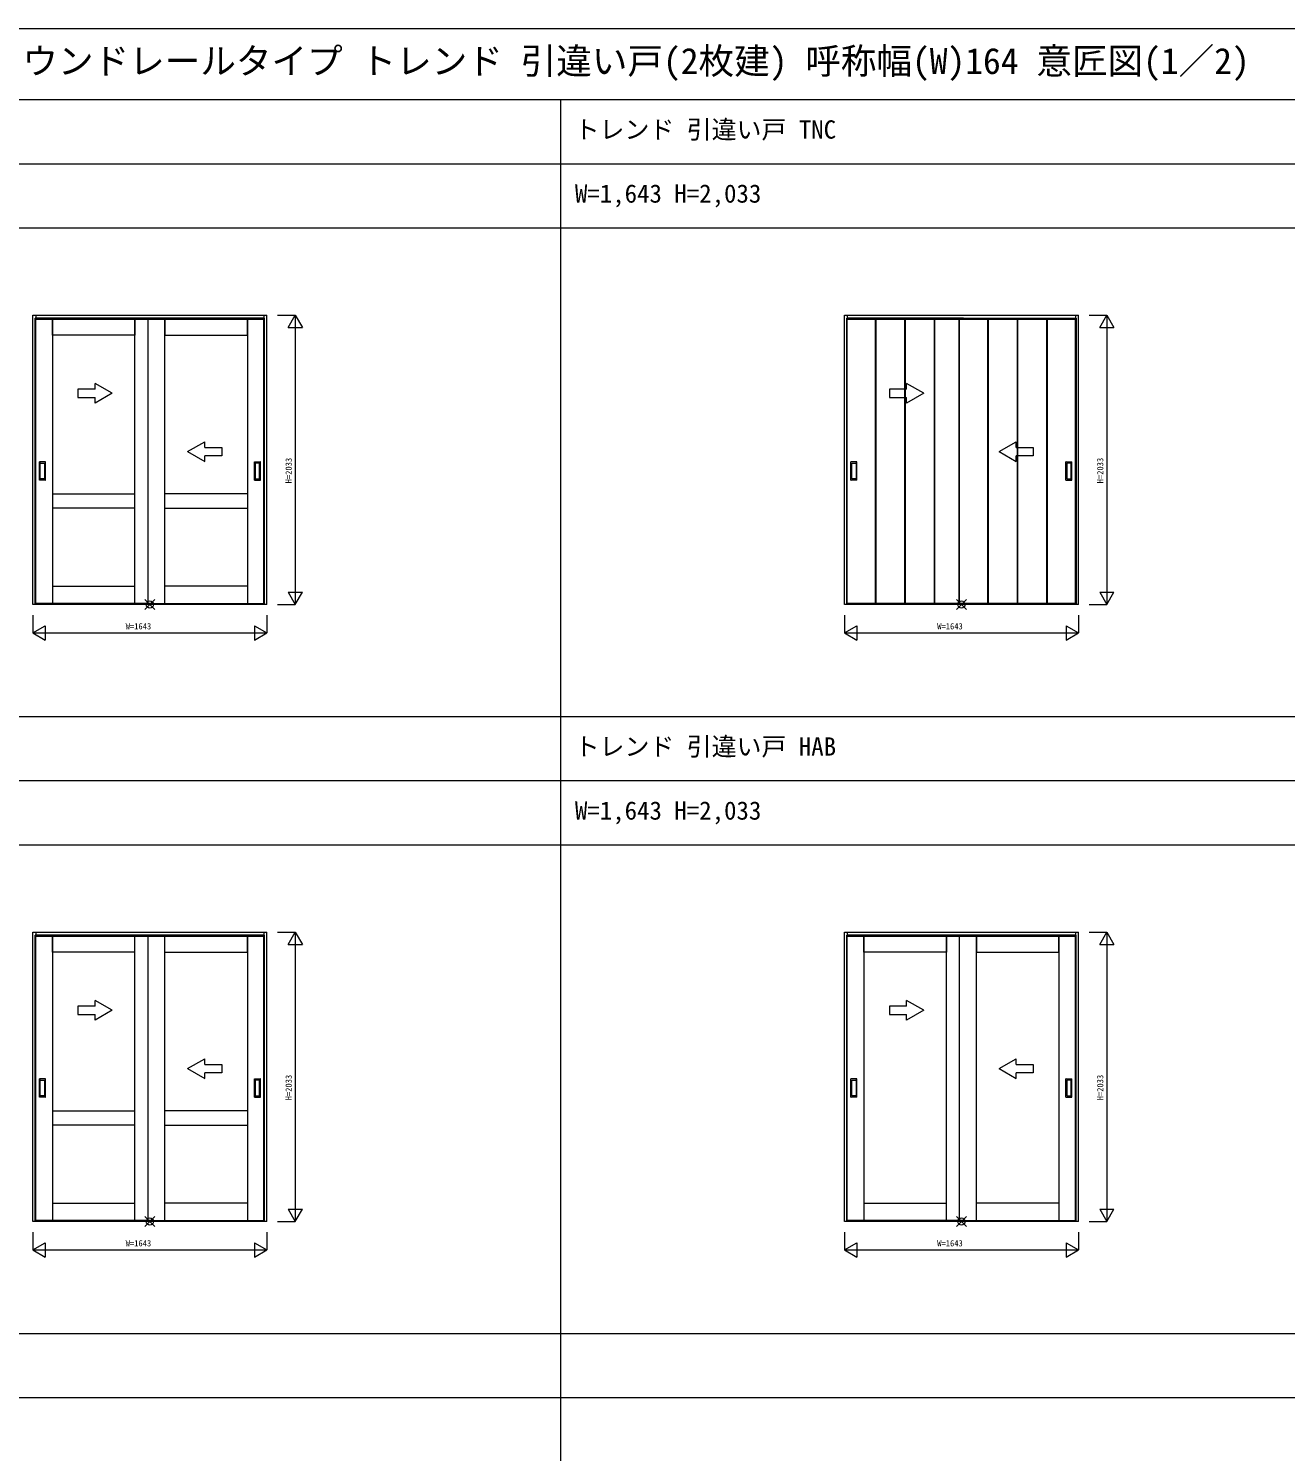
# Model space of a CAD drawing. Units: millimetres, scale not verified. Extents: x -14341 to 14341, y -10000 to 10000.
# Drawn here: x -6679 to 2150, y 1 to 10000 of the extents above; entities that cross this region are included whole.
import ezdxf
from ezdxf.enums import TextEntityAlignment as Align

# ---------------------------------------------------------------- set-up
doc = ezdxf.new("R2010")
doc.units = ezdxf.units.MM
doc.header["$LTSCALE"] = 50
doc.layers.add('0-0_0', color=7, linetype='Continuous')
for name, color, linetype, lineweight in [('0-1_YKK_F1', 7, 'Continuous', 18), ('0-2_YKK_IN', 1, 'Continuous', 18), ('0-3_YKK_A1', 4, 'Continuous', 18), ('0-4_YKK_N1', 2, 'Continuous', 18)]:
    doc.layers.add(name, color=color, linetype=linetype, lineweight=lineweight)
doc.styles.add('ＭＳ ゴシック', font='')
doc.styles.get('ＭＳ ゴシック').set_extended_font_data('MS Gothic')

msp = doc.modelspace()

# ---------------------------------------------------------------- linework, layer by layer
at = {"layer": '0-1_YKK_F1'}
for p, q in [((-14340.51, 10000), (14340.51, 10000)), ((-14340.51, 9500), (14159.49, 9500)), ((-2940.51, -10000), (-2940.51, 9500)), ((-14340.51, 9050), (14159.49, 9050)), ((-14340.51, 8600), (14159.49, 8600)), ((-14340.51, 5165), (14159.49, 5165)), ((-14340.51, 4715), (14159.49, 4715)), ((-14340.51, 4265), (14159.49, 4265)), ((-14340.51, 830), (14159.49, 830)), ((-14340.51, 380), (14159.49, 380))]:
    msp.add_line(p, q, dxfattribs=at)
at = {"layer": '0-2_YKK_IN'}
for p, q in [((-5861.22, 5917.14), (-5790.51, 5987.86)), ((-5861.22, 5987.86), (-5790.51, 5917.14)), ((-161.22, 5917.14), (-90.51, 5987.86)), ((-161.22, 5987.86), (-90.51, 5917.14)), ((-5861.22, 1582.14), (-5790.51, 1652.86)), ((-5861.22, 1652.86), (-5790.51, 1582.14)), ((-161.22, 1582.14), (-90.51, 1652.86)), ((-161.22, 1652.86), (-90.51, 1582.14))]:
    msp.add_line(p, q, dxfattribs=at)
for centre in [(-5825.86, 5952.5), (-125.86, 5952.5), (-5825.86, 1617.5), (-125.86, 1617.5)]:
    msp.add_circle(centre, 25, dxfattribs=at)
at = {"layer": '0-3_YKK_A1'}
for p, q in [((-6647.36, 7985.5), (-5004.36, 7985.5)), ((-6647.36, 5952.5), (-6647.36, 7985.5)), ((-5810.86, 7964.5), (-6630.86, 7964.5)), ((-6627.36, 7985.5), (-6627.36, 7955.5)), ((-6627.36, 7961.5), (-5024.36, 7961.5)), ((-6627.36, 7958.5), (-5024.36, 7958.5)), ((-6627.36, 5956.5), (-6627.36, 7955.5)), ((-5840.86, 7964.5), (-5020.86, 7964.5)), ((-5024.36, 7985.5), (-5024.36, 7955.5)), ((-5024.36, 5956.5), (-5024.36, 7955.5)), ((-5004.36, 5952.5), (-5004.36, 7985.5)), ((-947.36, 7985.5), (695.64, 7985.5)), ((-947.36, 5952.5), (-947.36, 7985.5)), ((-110.86, 7964.5), (-930.86, 7964.5)), ((-927.36, 7985.5), (-927.36, 7955.5)), ((-927.36, 7961.5), (675.64, 7961.5)), ((-927.36, 7958.5), (675.64, 7958.5)), ((-927.36, 5956.5), (-927.36, 7955.5)), ((-729.86, 5960.5), (-729.86, 7964.5)), ((-725.86, 5960.5), (-725.86, 7964.5)), ((-522.86, 5960.5), (-522.86, 7964.5)), ((-518.86, 5960.5), (-518.86, 7964.5)), ((-315.86, 5960.5), (-315.86, 7964.5)), ((-311.86, 5960.5), (-311.86, 7964.5)), ((-140.86, 7964.5), (679.14, 7964.5)), ((-140.86, 5960.5), (-140.86, 7964.5)), ((60.14, 5960.5), (60.14, 7964.5)), ((64.14, 5960.5), (64.14, 7964.5)), ((267.14, 5960.5), (267.14, 7964.5)), ((271.14, 5960.5), (271.14, 7964.5)), ((474.14, 5960.5), (474.14, 7964.5)), ((478.14, 5960.5), (478.14, 7964.5)), ((675.64, 7985.5), (675.64, 7955.5)), ((675.64, 5956.5), (675.64, 7955.5)), ((695.64, 5952.5), (695.64, 7985.5)), ((-6090.86, 7436.45), (-6210.86, 7505.73)), ((-6210.86, 7466.45), (-6210.86, 7505.73)), ((-390.86, 7436.45), (-510.86, 7505.73)), ((-510.86, 7466.45), (-510.86, 7505.73)), ((-6090.86, 7436.45), (-6210.86, 7367.17)), ((-6210.86, 7367.17), (-6210.86, 7406.45)), ((-390.86, 7436.45), (-510.86, 7367.17)), ((-510.86, 7367.17), (-510.86, 7406.45)), ((-5560.87, 7026.55), (-5440.87, 7095.83)), ((-5560.87, 7026.55), (-5440.87, 6957.27)), ((-5440.87, 7056.55), (-5440.87, 7095.83)), ((139.13, 7026.55), (259.13, 7095.83)), ((139.13, 7026.55), (259.13, 6957.27)), ((259.13, 7056.55), (259.13, 7095.83)), ((-6601.86, 6826.5), (-6601.86, 6954.5)), ((-6560.86, 6955.5), (-6600.86, 6955.5)), ((-6595.86, 6836.5), (-6595.86, 6944.5)), ((-6594.86, 6945.5), (-6566.86, 6945.5)), ((-6565.86, 6944.5), (-6565.86, 6836.5)), ((-6559.86, 6826.5), (-6559.86, 6954.5)), ((-5440.87, 6957.27), (-5440.87, 6996.55)), ((-5091.86, 6826.5), (-5091.86, 6954.5)), ((-5090.86, 6955.5), (-5050.86, 6955.5)), ((-5085.86, 6944.5), (-5085.86, 6836.5)), ((-5056.86, 6945.5), (-5084.86, 6945.5)), ((-5055.86, 6836.5), (-5055.86, 6944.5)), ((-5049.86, 6826.5), (-5049.86, 6954.5)), ((-901.86, 6826.5), (-901.86, 6954.5)), ((-860.86, 6955.5), (-900.86, 6955.5)), ((-895.86, 6836.5), (-895.86, 6944.5)), ((-894.86, 6945.5), (-866.86, 6945.5)), ((-865.86, 6944.5), (-865.86, 6836.5)), ((-859.86, 6826.5), (-859.86, 6954.5)), ((259.13, 6957.27), (259.13, 6996.55)), ((608.14, 6826.5), (608.14, 6954.5)), ((609.14, 6955.5), (649.14, 6955.5)), ((614.14, 6944.5), (614.14, 6836.5)), ((643.14, 6945.5), (615.14, 6945.5)), ((644.14, 6836.5), (644.14, 6944.5)), ((650.14, 6826.5), (650.14, 6954.5)), ((-6560.86, 6825.5), (-6600.86, 6825.5)), ((-6566.86, 6835.5), (-6594.86, 6835.5)), ((-5090.86, 6825.5), (-5050.86, 6825.5)), ((-5084.86, 6835.5), (-5056.86, 6835.5)), ((-860.86, 6825.5), (-900.86, 6825.5)), ((-866.86, 6835.5), (-894.86, 6835.5)), ((609.14, 6825.5), (649.14, 6825.5)), ((615.14, 6835.5), (643.14, 6835.5)), ((-6510.86, 6730.5), (-5930.86, 6730.5)), ((-5140.86, 6730.5), (-5720.86, 6730.5)), ((-5930.86, 6630.5), (-6510.86, 6630.5)), ((-5720.86, 6630.5), (-5140.86, 6630.5)), ((-6510.86, 6080.5), (-5930.86, 6080.5)), ((-5140.86, 6080.5), (-5720.86, 6080.5)), ((-5004.36, 5952.5), (-6647.36, 5952.5)), ((-6627.36, 5952.5), (-6627.36, 5956.5)), ((-5024.36, 5956.5), (-6627.36, 5956.5)), ((-5930.86, 5960.5), (-6510.86, 5960.5)), ((-5720.86, 5960.5), (-5140.86, 5960.5)), ((-5024.36, 5952.5), (-5024.36, 5956.5)), ((695.64, 5952.5), (-947.36, 5952.5)), ((-930.86, 5960.5), (-140.86, 5960.5)), ((-927.36, 5952.5), (-927.36, 5956.5)), ((675.64, 5956.5), (-927.36, 5956.5)), ((679.14, 5960.5), (-140.86, 5960.5)), ((675.64, 5952.5), (675.64, 5956.5)), ((-6647.36, 3650.5), (-5004.36, 3650.5)), ((-6647.36, 1617.5), (-6647.36, 3650.5)), ((-5810.86, 3629.5), (-6630.86, 3629.5)), ((-6627.36, 3650.5), (-6627.36, 3620.5)), ((-6627.36, 3626.5), (-5024.36, 3626.5)), ((-6627.36, 3623.5), (-5024.36, 3623.5)), ((-6627.36, 1621.5), (-6627.36, 3620.5)), ((-5840.86, 3629.5), (-5020.86, 3629.5)), ((-5024.36, 3650.5), (-5024.36, 3620.5)), ((-5024.36, 1621.5), (-5024.36, 3620.5)), ((-5004.36, 1617.5), (-5004.36, 3650.5)), ((-947.36, 3650.5), (695.64, 3650.5)), ((-947.36, 1617.5), (-947.36, 3650.5)), ((-110.86, 3629.5), (-930.86, 3629.5)), ((-927.36, 3650.5), (-927.36, 3620.5)), ((-927.36, 3626.5), (675.64, 3626.5)), ((-927.36, 3623.5), (675.64, 3623.5)), ((-927.36, 1621.5), (-927.36, 3620.5)), ((-140.86, 3629.5), (679.14, 3629.5)), ((675.64, 3650.5), (675.64, 3620.5)), ((675.64, 1621.5), (675.64, 3620.5)), ((695.64, 1617.5), (695.64, 3650.5)), ((-6090.86, 3101.45), (-6210.86, 3170.73)), ((-6210.86, 3131.45), (-6210.86, 3170.73)), ((-6090.86, 3101.45), (-6210.86, 3032.17)), ((-390.86, 3101.45), (-510.86, 3170.73)), ((-510.86, 3131.45), (-510.86, 3170.73)), ((-390.86, 3101.45), (-510.86, 3032.17)), ((-6210.86, 3032.17), (-6210.86, 3071.45)), ((-510.86, 3032.17), (-510.86, 3071.45)), ((-5560.87, 2691.55), (-5440.87, 2760.83)), ((-5440.87, 2721.55), (-5440.87, 2760.83)), ((139.13, 2691.55), (259.13, 2760.83)), ((259.13, 2721.55), (259.13, 2760.83)), ((-6601.86, 2491.5), (-6601.86, 2619.5)), ((-6560.86, 2620.5), (-6600.86, 2620.5)), ((-6595.86, 2501.5), (-6595.86, 2609.5)), ((-6594.86, 2610.5), (-6566.86, 2610.5)), ((-6565.86, 2609.5), (-6565.86, 2501.5)), ((-6559.86, 2491.5), (-6559.86, 2619.5)), ((-5560.87, 2691.55), (-5440.87, 2622.27)), ((-5440.87, 2622.27), (-5440.87, 2661.55)), ((-5091.86, 2491.5), (-5091.86, 2619.5)), ((-5090.86, 2620.5), (-5050.86, 2620.5)), ((-5085.86, 2609.5), (-5085.86, 2501.5)), ((-5056.86, 2610.5), (-5084.86, 2610.5)), ((-5055.86, 2501.5), (-5055.86, 2609.5)), ((-5049.86, 2491.5), (-5049.86, 2619.5)), ((-901.86, 2491.5), (-901.86, 2619.5)), ((-860.86, 2620.5), (-900.86, 2620.5)), ((-895.86, 2501.5), (-895.86, 2609.5)), ((-894.86, 2610.5), (-866.86, 2610.5)), ((-865.86, 2609.5), (-865.86, 2501.5)), ((-859.86, 2491.5), (-859.86, 2619.5)), ((139.13, 2691.55), (259.13, 2622.27)), ((259.13, 2622.27), (259.13, 2661.55)), ((608.14, 2491.5), (608.14, 2619.5)), ((609.14, 2620.5), (649.14, 2620.5)), ((614.14, 2609.5), (614.14, 2501.5)), ((643.14, 2610.5), (615.14, 2610.5)), ((644.14, 2501.5), (644.14, 2609.5)), ((650.14, 2491.5), (650.14, 2619.5)), ((-6566.86, 2500.5), (-6594.86, 2500.5)), ((-5084.86, 2500.5), (-5056.86, 2500.5)), ((-866.86, 2500.5), (-894.86, 2500.5)), ((615.14, 2500.5), (643.14, 2500.5)), ((-6560.86, 2490.5), (-6600.86, 2490.5)), ((-5090.86, 2490.5), (-5050.86, 2490.5)), ((-860.86, 2490.5), (-900.86, 2490.5)), ((609.14, 2490.5), (649.14, 2490.5)), ((-6510.86, 2395.5), (-5930.86, 2395.5)), ((-5140.86, 2395.5), (-5720.86, 2395.5)), ((-5930.86, 2295.5), (-6510.86, 2295.5)), ((-5720.86, 2295.5), (-5140.86, 2295.5)), ((-6510.86, 1745.5), (-5930.86, 1745.5)), ((-5140.86, 1745.5), (-5720.86, 1745.5)), ((-810.86, 1745.5), (-230.86, 1745.5)), ((559.14, 1745.5), (-20.86, 1745.5)), ((-5004.36, 1617.5), (-6647.36, 1617.5)), ((-6627.36, 1617.5), (-6627.36, 1621.5)), ((-5024.36, 1621.5), (-6627.36, 1621.5)), ((-5930.86, 1625.5), (-6510.86, 1625.5)), ((-5720.86, 1625.5), (-5140.86, 1625.5)), ((-5024.36, 1617.5), (-5024.36, 1621.5)), ((695.64, 1617.5), (-947.36, 1617.5)), ((-927.36, 1617.5), (-927.36, 1621.5)), ((675.64, 1621.5), (-927.36, 1621.5)), ((-230.86, 1625.5), (-810.86, 1625.5)), ((-20.86, 1625.5), (559.14, 1625.5)), ((675.64, 1617.5), (675.64, 1621.5))]:
    msp.add_line(p, q, dxfattribs=at)
for points in [[(-5810.86, 5960.5), (-6630.86, 5960.5), (-6630.86, 7964.5)], [(-5840.86, 5960.5), (-5930.86, 5960.5), (-5930.86, 7964.5), (-5840.86, 7964.5)], [(-5840.86, 7964.5), (-5840.86, 5960.5), (-5020.86, 5960.5), (-5020.86, 7964.5)], [(-110.86, 5960.5), (-930.86, 5960.5), (-930.86, 7964.5)], [(-140.86, 7964.5), (-930.86, 7964.5), (-930.86, 5960.5)], [(-140.86, 7964.5), (-140.86, 5960.5), (679.14, 5960.5), (679.14, 7964.5)], [(-140.86, 7964.5), (679.14, 7964.5), (679.14, 5960.5)], [(-6210.86, 7466.45), (-6330.86, 7466.45), (-6330.86, 7406.45), (-6210.86, 7406.45)], [(-510.86, 7466.45), (-630.86, 7466.45), (-630.86, 7406.45), (-510.86, 7406.45)], [(-5440.87, 7056.55), (-5320.87, 7056.55), (-5320.87, 6996.55), (-5440.87, 6996.55)], [(259.13, 7056.55), (379.13, 7056.55), (379.13, 6996.55), (259.13, 6996.55)], [(-5810.86, 1625.5), (-6630.86, 1625.5), (-6630.86, 3629.5)], [(-5930.86, 3509.5), (-6510.86, 3509.5), (-6510.86, 3629.5), (-5930.86, 3629.5)], [(-5840.86, 1625.5), (-5930.86, 1625.5), (-5930.86, 3629.5), (-5840.86, 3629.5)], [(-5840.86, 3629.5), (-5840.86, 1625.5), (-5020.86, 1625.5), (-5020.86, 3629.5)], [(-5720.86, 3509.5), (-5140.86, 3509.5), (-5140.86, 3629.5), (-5720.86, 3629.5)], [(-110.86, 1625.5), (-930.86, 1625.5), (-930.86, 3629.5)], [(-140.86, 1625.5), (-230.86, 1625.5), (-230.86, 3629.5), (-140.86, 3629.5)], [(-140.86, 3629.5), (-140.86, 1625.5), (679.14, 1625.5), (679.14, 3629.5)], [(-6210.86, 3131.45), (-6330.86, 3131.45), (-6330.86, 3071.45), (-6210.86, 3071.45)], [(-510.86, 3131.45), (-630.86, 3131.45), (-630.86, 3071.45), (-510.86, 3071.45)], [(-5440.87, 2721.55), (-5320.87, 2721.55), (-5320.87, 2661.55), (-5440.87, 2661.55)], [(259.13, 2721.55), (379.13, 2721.55), (379.13, 2661.55), (259.13, 2661.55)]]:
    msp.add_lwpolyline(points, dxfattribs=at)
for points in [[(-6510.86, 5960.5), (-6630.86, 5960.5), (-6630.86, 7964.5), (-6510.86, 7964.5)], [(-5930.86, 7844.5), (-6510.86, 7844.5), (-6510.86, 7964.5), (-5930.86, 7964.5)], [(-5840.86, 5960.5), (-5720.86, 5960.5), (-5720.86, 7964.5), (-5840.86, 7964.5)], [(-5720.86, 7844.5), (-5140.86, 7844.5), (-5140.86, 7964.5), (-5720.86, 7964.5)], [(-5140.86, 5960.5), (-5020.86, 5960.5), (-5020.86, 7964.5), (-5140.86, 7964.5)], [(-6510.86, 1625.5), (-6630.86, 1625.5), (-6630.86, 3629.5), (-6510.86, 3629.5)], [(-5840.86, 1625.5), (-5720.86, 1625.5), (-5720.86, 3629.5), (-5840.86, 3629.5)], [(-5140.86, 1625.5), (-5020.86, 1625.5), (-5020.86, 3629.5), (-5140.86, 3629.5)], [(-810.86, 1625.5), (-930.86, 1625.5), (-930.86, 3629.5), (-810.86, 3629.5)], [(-230.86, 3509.5), (-810.86, 3509.5), (-810.86, 3629.5), (-230.86, 3629.5)], [(-140.86, 1625.5), (-20.86, 1625.5), (-20.86, 3629.5), (-140.86, 3629.5)], [(-20.86, 3509.5), (559.14, 3509.5), (559.14, 3629.5), (-20.86, 3629.5)], [(559.14, 1625.5), (679.14, 1625.5), (679.14, 3629.5), (559.14, 3629.5)]]:
    msp.add_lwpolyline(points, close=True, dxfattribs=at)
for centre, start, end in [((-6600.86, 6954.5), 90, 180), ((-6594.86, 6944.5), 90, 180), ((-6566.86, 6944.5), 0, 90), ((-6560.86, 6954.5), 0, 90), ((-5090.86, 6954.5), 90, 180), ((-5084.86, 6944.5), 90, 180), ((-5056.86, 6944.5), 360, 90), ((-5050.86, 6954.5), 0, 90), ((-900.86, 6954.5), 90, 180), ((-894.86, 6944.5), 90, 180), ((-866.86, 6944.5), 0, 90), ((-860.86, 6954.5), 0, 90), ((609.14, 6954.5), 90, 180), ((615.14, 6944.5), 90, 180), ((643.14, 6944.5), 360, 90), ((649.14, 6954.5), 0, 90), ((-6600.86, 6826.5), 180, 270), ((-6594.86, 6836.5), 180, 270), ((-6566.86, 6836.5), 270, 0), ((-6560.86, 6826.5), 270, 0), ((-5090.86, 6826.5), 180, 270), ((-5084.86, 6836.5), 180, 270), ((-5056.86, 6836.5), 270, 360), ((-5050.86, 6826.5), 270, 0), ((-900.86, 6826.5), 180, 270), ((-894.86, 6836.5), 180, 270), ((-866.86, 6836.5), 270, 0), ((-860.86, 6826.5), 270, 0), ((609.14, 6826.5), 180, 270), ((615.14, 6836.5), 180, 270), ((643.14, 6836.5), 270, 360), ((649.14, 6826.5), 270, 0), ((-6600.86, 2619.5), 90, 180), ((-6594.86, 2609.5), 90, 180), ((-6566.86, 2609.5), 0, 90), ((-6560.86, 2619.5), 0, 90), ((-5090.86, 2619.5), 90, 180), ((-5084.86, 2609.5), 90, 180), ((-5056.86, 2609.5), 360, 90), ((-5050.86, 2619.5), 0, 90), ((-900.86, 2619.5), 90, 180), ((-894.86, 2609.5), 90, 180), ((-866.86, 2609.5), 0, 90), ((-860.86, 2619.5), 0, 90), ((609.14, 2619.5), 90, 180), ((615.14, 2609.5), 90, 180), ((643.14, 2609.5), 360, 90), ((649.14, 2619.5), 0, 90), ((-6594.86, 2501.5), 180, 270), ((-6566.86, 2501.5), 270, 0), ((-5084.86, 2501.5), 180, 270), ((-5056.86, 2501.5), 270, 360), ((-894.86, 2501.5), 180, 270), ((-866.86, 2501.5), 270, 0), ((615.14, 2501.5), 180, 270), ((643.14, 2501.5), 270, 360), ((-6600.86, 2491.5), 180, 270), ((-6560.86, 2491.5), 270, 0), ((-5090.86, 2491.5), 180, 270), ((-5050.86, 2491.5), 270, 0), ((-900.86, 2491.5), 180, 270), ((-860.86, 2491.5), 270, 0), ((609.14, 2491.5), 180, 270), ((649.14, 2491.5), 270, 0)]:
    msp.add_arc(centre, 1, start, end, dxfattribs=at)
at = {"layer": '0-4_YKK_N1'}
for p, q in [((-4929.36, 7985.5), (-4804.36, 7985.5)), ((-4854.36, 7898.9), (-4754.36, 7898.9)), ((-4804.36, 7985.5), (-4804.36, 5952.5)), ((770.64, 7985.5), (895.64, 7985.5)), ((845.64, 7898.9), (945.64, 7898.9)), ((895.64, 7985.5), (895.64, 5952.5)), ((-4854.36, 6039.1), (-4754.36, 6039.1)), ((845.64, 6039.1), (945.64, 6039.1)), ((-4929.36, 5952.5), (-4804.36, 5952.5)), ((770.64, 5952.5), (895.64, 5952.5)), ((-6647.36, 5752.5), (-6560.76, 5802.5)), ((-6560.76, 5802.5), (-6560.76, 5702.5)), ((-5090.97, 5802.5), (-5004.36, 5752.5)), ((-5004.36, 5877.5), (-5004.36, 5752.5)), ((-947.36, 5752.5), (-860.76, 5802.5)), ((-860.76, 5802.5), (-860.76, 5702.5)), ((609.03, 5802.5), (695.64, 5752.5)), ((695.64, 5877.5), (695.64, 5752.5)), ((-6647.36, 5752.5), (-6560.76, 5702.5)), ((-947.36, 5752.5), (-860.76, 5702.5)), ((-4929.36, 3650.5), (-4804.36, 3650.5)), ((-4804.36, 3650.5), (-4804.36, 1617.5)), ((770.64, 3650.5), (895.64, 3650.5)), ((895.64, 3650.5), (895.64, 1617.5)), ((-4854.36, 3563.9), (-4754.36, 3563.9)), ((845.64, 3563.9), (945.64, 3563.9)), ((-4854.36, 1704.1), (-4754.36, 1704.1)), ((845.64, 1704.1), (945.64, 1704.1)), ((-4929.36, 1617.5), (-4804.36, 1617.5)), ((770.64, 1617.5), (895.64, 1617.5)), ((-5004.36, 1542.5), (-5004.36, 1417.5)), ((695.64, 1542.5), (695.64, 1417.5)), ((-6647.36, 1417.5), (-6560.76, 1467.5)), ((-6647.36, 1417.5), (-6560.76, 1367.5)), ((-6560.76, 1467.5), (-6560.76, 1367.5)), ((-5090.97, 1467.5), (-5004.36, 1417.5)), ((-947.36, 1417.5), (-860.76, 1467.5)), ((-947.36, 1417.5), (-860.76, 1367.5)), ((-860.76, 1467.5), (-860.76, 1367.5)), ((609.03, 1467.5), (695.64, 1417.5))]:
    msp.add_line(p, q, dxfattribs=at)
for points in [[(-4854.36, 7898.9), (-4804.36, 7985.5), (-4754.36, 7898.9)], [(845.64, 7898.9), (895.64, 7985.5), (945.64, 7898.9)], [(-4854.36, 6039.1), (-4804.36, 5952.5), (-4754.36, 6039.1)], [(845.64, 6039.1), (895.64, 5952.5), (945.64, 6039.1)], [(-6647.36, 5877.5), (-6647.36, 5752.5), (-5004.36, 5752.5)], [(-5090.97, 5802.5), (-5090.97, 5702.5), (-5004.36, 5752.5)], [(-947.36, 5877.5), (-947.36, 5752.5), (695.64, 5752.5)], [(609.03, 5802.5), (609.03, 5702.5), (695.64, 5752.5)], [(-4854.36, 3563.9), (-4804.36, 3650.5), (-4754.36, 3563.9)], [(845.64, 3563.9), (895.64, 3650.5), (945.64, 3563.9)], [(-4854.36, 1704.1), (-4804.36, 1617.5), (-4754.36, 1704.1)], [(845.64, 1704.1), (895.64, 1617.5), (945.64, 1704.1)], [(-6647.36, 1542.5), (-6647.36, 1417.5), (-5004.36, 1417.5)], [(-947.36, 1542.5), (-947.36, 1417.5), (695.64, 1417.5)], [(-5090.97, 1467.5), (-5090.97, 1367.5), (-5004.36, 1417.5)], [(609.03, 1467.5), (609.03, 1367.5), (695.64, 1417.5)]]:
    msp.add_lwpolyline(points, dxfattribs=at)

# ---------------------------------------------------------------- texts
at = {"layer": '0-0_0', "style": 'ＭＳ ゴシック'}
for s, height, p in [('BVHCH03  木質インテリア建材 Smayell(スマエル) 室内引戸 ラウンドレールタイプ トレンド 引違い戸(2枚建) 呼称幅(W)164 意匠図(1／2)', 183.3, (-13840.51, 9625)), ('トレンド 引違い戸 TNC', 128.3, (-2842.51, 9187.5)), ('W=1,643 H=2,033', 128.3, (-2840.51, 8737.5)), ('トレンド 引違い戸 HAB', 128.3, (-2842.51, 4852.5)), ('W=1,643 H=2,033', 128.3, (-2840.51, 4402.5))]:
    msp.add_text(s, height=height, dxfattribs=at).set_placement(p, align=Align.BOTTOM_LEFT)
at = {"layer": '0-4_YKK_N1', "color": 7, "style": 'ＭＳ ゴシック'}
for p in [(-4816.36, 6804), (883.64, 6804), (-4816.36, 2469), (883.64, 2469)]:
    msp.add_text('H=2033', height=43.99, rotation=90, dxfattribs=at).set_placement(p, align=Align.BOTTOM_LEFT)
for p in [(-5995.86, 5764.5), (-295.86, 5764.5), (-5995.86, 1429.5), (-295.86, 1429.5)]:
    msp.add_text('W=1643', height=43.99, dxfattribs=at).set_placement(p, align=Align.BOTTOM_LEFT)

doc.saveas('drawing.dxf')
